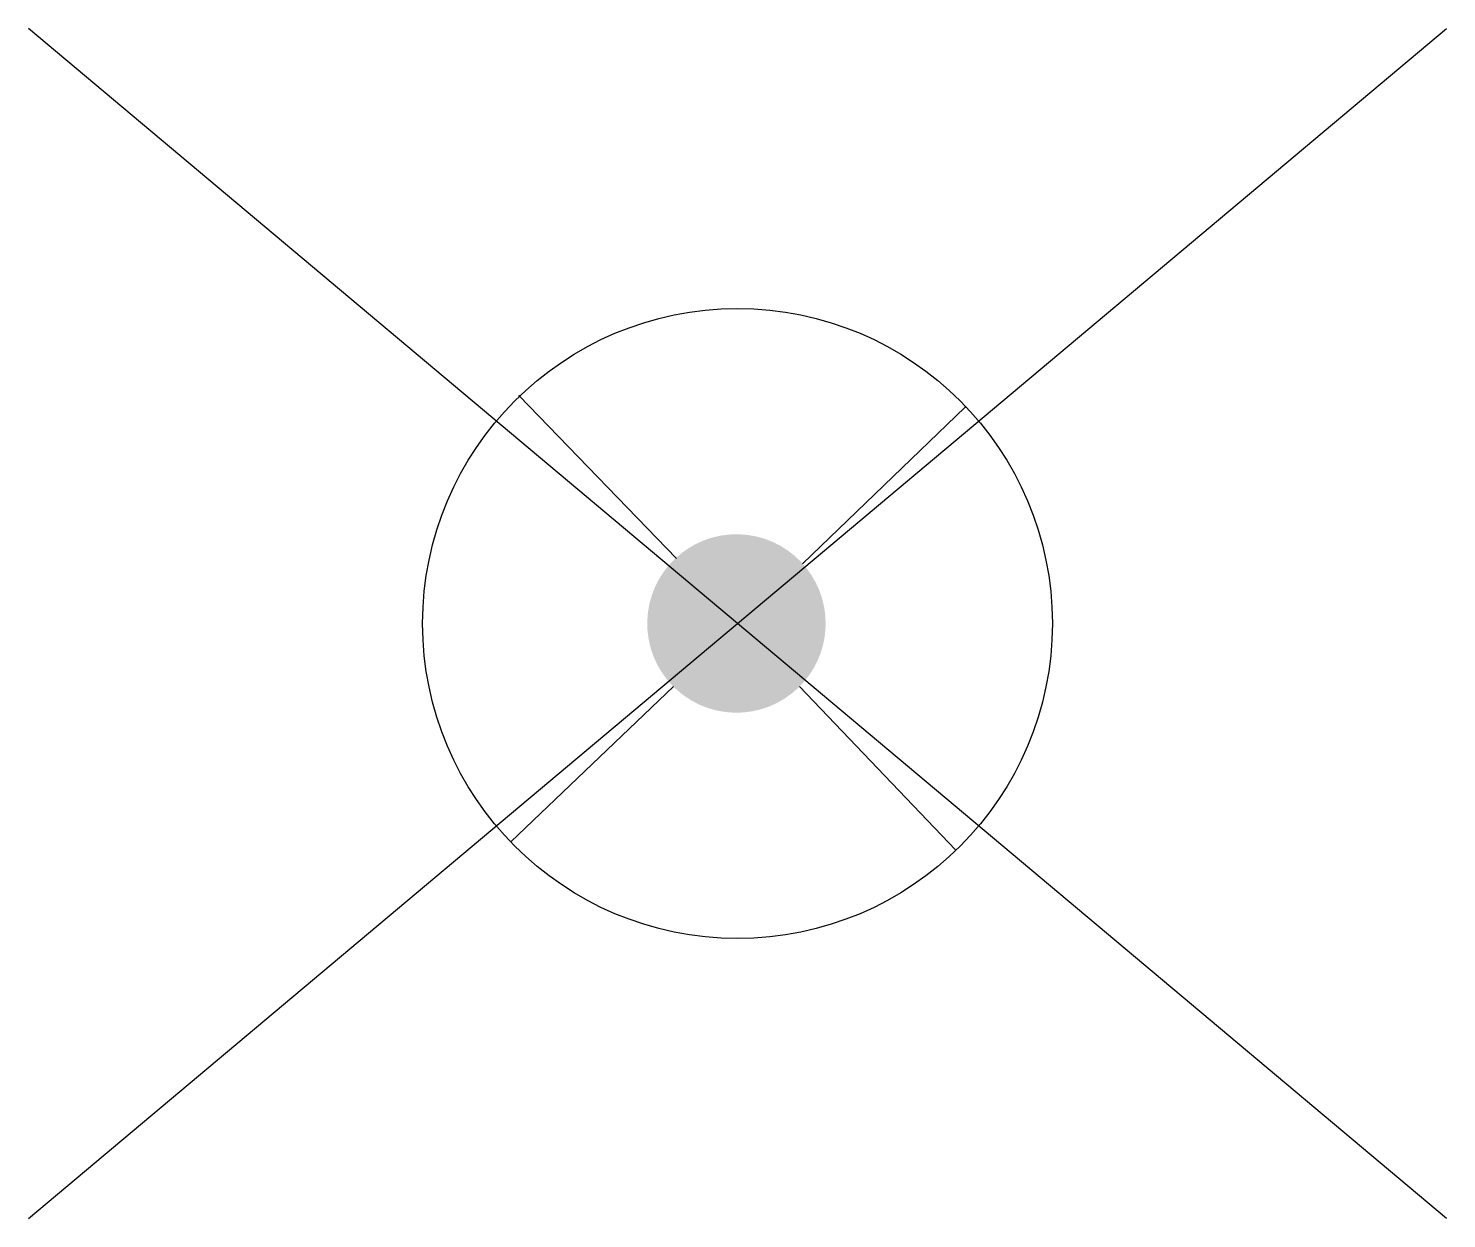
# Model space of a CAD drawing. Header units: metres. Extents: x -0.338 to 0.338, y -0.283 to 0.283.
import ezdxf

# ---------------------------------------------------------------- set-up
doc = ezdxf.new("R2010")
doc.units = ezdxf.units.M
doc.header["$LTSCALE"] = 0.2

msp = doc.modelspace()

# ---------------------------------------------------------------- hatches: boundary and pattern name
h = msp.add_hatch(color=256)
edge = h.paths.add_edge_path()
edge.add_arc((-0.0005, 0.00001), 0.0425, 358.55164, 718.55164)

# ---------------------------------------------------------------- linework, layer by layer
at = {"color": 0}
for p, q in [((-0.33782, -0.28346), (0.33782, 0.28346)), ((0.33782, -0.28346), (-0.33782, 0.28346))]:
    msp.add_line(p, q, dxfattribs=at)
for p, q in [((-0.104, 0.10849), (-0.029, 0.03099)), ((0.1085, 0.10299), (0.031, 0.02849)), ((-0.0305, -0.03001), (-0.108, -0.10401)), ((0.0295, -0.03001), (0.104, -0.10801))]:
    msp.add_line(p, q)
msp.add_circle((0, 0), 0.15)
for p in [(-0.104, 0.10849), (0.1085, 0.10299)]:
    msp.add_point(p)

doc.saveas('drawing.dxf')
